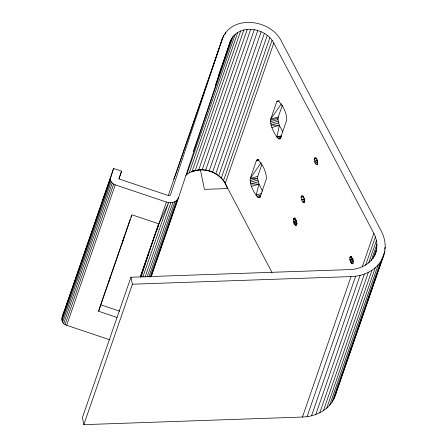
<?xml version="1.0" encoding="UTF-8"?>
<svg xmlns="http://www.w3.org/2000/svg" width="447" height="447" viewBox="0 0 447 447"><rect width="100%" height="100%" fill="white"/><g stroke="black" fill="none" stroke-linecap="round" stroke-linejoin="round"><path stroke-width="0.67" d="M270.48 121.718L270.759 119.103L276.838 101.525L277.699 100.838L278.42 100.905C283.018 105.861 286.974 113.08 286.689 120.137L280.587 137.793L280.152 138.592L278.833 138.911C274.419 134.519 271.318 127.998 270.48 121.718L277.989 119.634L278.269 117.019L282.336 105.252M374.513 255.958C377.938 248.817 377.598 240.262 373.837 233.323L273.787 43.057C265.948 27.233 237.692 23.21 230.334 41.347L218.248 76.292M257.349 159.674L258.07 159.735C262.668 164.697 266.624 171.916 266.345 178.973L260.238 196.63L259.802 197.429L258.489 197.747C253.879 193.193 249.851 185.293 250.214 178.509L256.315 160.859L256.751 160.054L258.601 159.328M261.802 164.636L257.746 176.353L257.64 178.47L258.986 184.175L262.696 191.238M376.178 251.298C373.055 262.814 360.941 269.401 349.588 269.597L130.954 277.218L82.382 417.666L83.829 424.65L302.463 417.029C316.292 416.772 331.031 409.039 335.384 395.221L383.956 254.773C386.398 246.979 385.107 238.396 381.347 231.239L281.297 40.979C270.681 19.484 232.289 14.025 222.327 38.649L168.268 195.641M353.029 263.121C353.482 260.897 352.722 258.511 351.275 256.79L350.292 256.667L349.777 257.852C349.766 259.93 350.28 262.132 351.811 263.629L352.459 263.769L353.029 263.121L351.811 263.629L353.08 263.289M109.956 339.843L66.687 325.282C58.68 322.79 62.781 314.191 64.994 308.888L113.572 168.446L121.578 171.14L118.997 178.929L168.536 195.596L169.396 195.691L170.402 195.16L222.327 38.649M61.764 319.376L110.336 178.929L113.572 168.446M281.56 136.665L276.894 137.061L279.336 125.339L277.989 119.634M335.384 395.221L336.138 392.064M258.187 181.812L250.678 183.896L258.986 184.175L256.12 195.082L261.752 193.523M117.013 317.443L98.636 311.257L100.631 304.759L119.667 311.162M108.682 282.197L110.482 276.352L100.854 304.111M121.936 243.878L123.936 237.379M141.218 276.782L148.851 252.935M156.428 231.378L158.836 224.103M151.209 276.665L178.577 197.54L230.334 41.347M178.577 197.54C176.85 202.329 170.793 203.614 166.396 202.05L140.537 276.967M61.988 317.968L110.56 177.52M61.993 320.834L110.565 180.392L110.336 178.929M62.653 322.248L111.23 181.8L110.565 180.392M63.709 323.516L112.281 183.069L111.23 181.8M65.083 324.55L113.655 184.108L112.281 183.069M66.687 325.282L115.259 184.84L113.655 184.108M118.936 178.778L121.578 171.14M110.683 275.698L121.69 243.878M122.813 240.631L130.189 219.304M130.859 217.365L131.53 215.426M98.636 311.257L131.988 214.823L158.897 223.88L168.603 202.575L142.833 277.079M83.829 424.65L132.401 284.203L130.954 277.218M175.135 175.872L219.147 48.617M220.287 45.32L223.707 35.425M140.252 277.079L158.629 223.941M140.487 276.699L158.73 223.947M224.936 34.43L225.618 32.452M145.052 277.19L170.821 202.681M147.18 276.883L172.95 202.374M148.879 276.827L174.878 201.658M215.314 85.5L231.507 38.688M193.266 151.65L233.172 36.263M150.058 277.062L176.509 200.58M150.851 276.984L177.761 199.178M185.874 175.431L186.723 174.581L235.295 34.134M186.723 174.581L189.249 172.793L237.826 32.346M189.249 172.793L192.126 171.391L240.698 30.949M192.126 171.391L195.283 170.413L243.855 29.966M198.68 169.972L247.225 29.424M195.283 170.413L202.139 169.782L250.717 29.334M202.139 169.782L205.681 170.145L254.254 29.703M205.681 170.145L209.19 170.961L257.763 30.513M271.988 272.458L225.21 183.505C222.455 178.414 217.823 174.548 212.576 172.201L261.154 31.754M215.772 173.838L264.345 33.396M218.695 175.839L267.272 35.397M221.282 178.152L269.859 37.71M223.472 180.728L272.044 40.286M225.21 183.505L273.787 43.057M302.463 417.029L351.035 276.587C364.864 276.324 379.604 268.597 383.956 254.773M307.078 416.638L355.65 276.196M362.21 266.948L373.837 233.323M311.537 415.794L360.114 275.352M365.607 265.233L375.413 236.876M315.783 414.509L364.361 274.067M368.697 262.937L376.447 240.514M371.222 260.657L376.922 244.174M319.761 412.799L368.339 272.352M373.184 258.338L376.832 247.789M323.421 410.687L371.993 270.239M326.707 408.2L375.279 267.753M329.584 405.368L378.156 264.926M384.554 249.052L385.236 247.074M332.009 402.233L380.581 261.791M336.295 391.432L338.804 384.18M341.765 375.603L342.905 372.306M345.643 364.394L351.342 347.911M356.818 332.087L359.327 324.835M360.008 322.857L363.428 312.967M367.993 299.781L371.865 288.566M373.463 283.951L375.972 276.699M379.62 266.149L384.867 250.985M333.948 398.836L382.52 258.394M173.754 179.096L174.9 176.409M281.264 103.877L270.759 119.103L278.269 117.019M250.13 180.549L257.64 178.47L250.214 178.509L261.104 162.719M191.651 171.944L194.78 170.659L198.647 169.871M317.515 159.797L314.532 161.451L315.135 163.138L316.258 164.552L316.906 164.697L317.398 164.278C317.951 161.976 317.275 159.249 315.515 157.612L314.738 157.59L314.168 159.132L314.532 161.451L317.661 160.579M317.437 161.881L315.135 163.138L317.744 162.652M296.786 221.69L293.824 223.098L295.255 225.288L296.26 225.31C297.054 222.947 296.327 220.064 294.512 218.348L293.735 218.326L293.215 219.511L293.824 223.098L296.327 222.405M352.342 258.444L349.878 259.584L353.007 258.718M296.445 220.22L293.377 221.623L296.523 220.829M317.476 164.032L316.258 164.552L317.549 164.222M316.582 158.098L314.168 159.132L316.677 158.584M353.13 259.266L350.085 260.523L353.348 260.098M296.506 224.785L295.255 225.288L296.517 224.947M304.547 198.602L301.507 199.792L303.127 202.513L303.96 202.62C305.195 200.39 304.15 197.038 302.217 195.512L301.613 195.551L301.038 197.088L301.507 199.792L304.804 199.362M303.563 196.132L301.038 197.088L303.625 197.038M304.854 200.491L302.245 201.474L304.921 201.021M353.102 261.311L350.694 262.216L353.359 261.769M295.132 218.806L293.215 219.511L295.948 219.052M193.568 171.212L195.507 170.514M351.694 257.181L349.777 257.852L351.823 257.394M304.429 202.072L303.127 202.513L304.424 202.184M279.554 138.972L280.8 138.598M271.877 127.518L279.336 125.339L282.789 131.899M276.894 137.061L281.247 135.787M251.527 186.349L258.986 184.175M351.588 256.293L350.292 256.667L351.593 256.394M276.838 101.525L279.353 100.804M250.214 178.509L257.746 176.353M295.02 217.963L293.735 218.326L295.031 218.024M270.513 120.265L278.023 118.187M270.653 123.35L278.163 121.266M278.537 122.975L271.027 125.059L279.336 125.339M281.174 137.542L278.045 138.408L280.699 137.961M256.751 160.054L258.629 159.534M256.315 160.859L258.819 160.16M250.303 182.186L257.813 180.102M256.891 196.334L260.646 195.294M257.695 197.244L260.199 196.551M258.489 197.747L260.366 197.228M294.199 223.93L297.328 223.064M294.623 224.617L297.126 223.925M278.833 138.911L280.794 138.425M194.78 170.659L192.182 171.536L192.819 171.419M197.904 170.039L200.396 169.826A23.641 19.014 19.1 0 1 225.45 183.544M132.401 284.203L351.035 276.587M115.259 184.84L166.396 202.05M209.19 170.961L212.576 172.201M200.396 169.826L204.441 189.366L227.277 188.573A23.641 19.014 19.1 0 0 225.757 184.153"/></g></svg>
